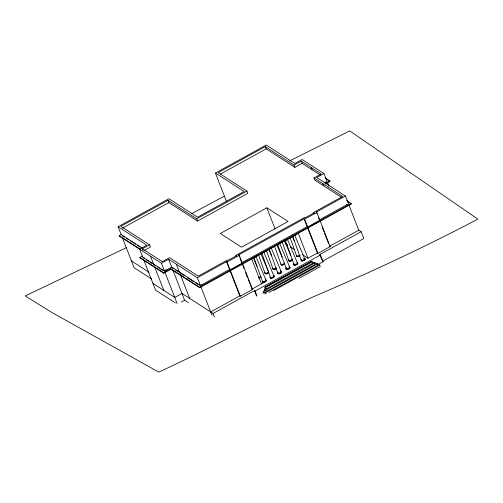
<?xml version="1.0" encoding="UTF-8"?>
<svg xmlns="http://www.w3.org/2000/svg" width="503" height="503" viewBox="0 0 503 503"><rect width="100%" height="100%" fill="white"/><g stroke="black" fill="none" stroke-linecap="round" stroke-linejoin="round"><path stroke-width="0.75" d="M256.593 256.178L256.31 256.335M279.844 243.201C280.202 244.408 281.007 242.264 279.92 243.012M280.259 243.37L280.089 243.068M280.215 243.345L280.045 243.043M287.464 239.202C289.3 238.202 286.37 240.824 285.44 239.981M288.018 239.139L287.666 239.07M264.553 251.959L264.27 252.047M253.839 257.498L254.191 257.454M284.95 240.214L285.314 240.692L285.629 240.17M292.878 236.127L292.136 236.177M295.035 234.712L295.066 235.071M264.182 251.745L264.402 252.311L264.76 251.745M292.652 236.203L292.325 236.14M285.176 240.195L285.251 240.516L285.402 240.176M294.865 234.65L295.11 235.285L295.318 234.618M262.057 253.009C262.107 254.801 262.396 251.909 263.138 252.286A1.107 0.472 -21.3 0 1 262.893 252.418M277.656 244.2L277.731 244.904L278.008 244.213M273.827 276.134L274.078 275.984A2.194 0.943 -21.3 0 1 273.45 277.549A2.194 0.943 -21.3 0 1 270.589 278.134L270.84 277.983A1.88 0.805 -21.3 0 1 270.601 277.411M142.707 248.413L121.173 234.549L118.123 226.734L168.889 198.716L197.597 217.195L244.15 191.505L215.441 173.026L266.206 145.009L294.915 163.488L302.146 159.501L323.951 173.535L327 181.35L324.309 182.834M320.229 175L302.127 163.349L294.896 167.342L294.016 165.078L265.301 146.599L218.17 172.611L246.885 191.096L247.765 193.353L197.578 221.05L196.698 218.792L167.989 200.307L120.858 226.325L149.567 244.804L150.447 247.061L143.877 250.689M122.418 228.205L168.87 202.571L197.578 221.05M220.421 174.12L266.188 148.857L294.896 167.342M140.073 249.482L119.4 236.177L119.192 235.643L121.173 234.549M318.525 217.768L319.355 219.899L348.478 203.822L345.435 196.007L316.305 212.084L316.859 212.436L319.908 220.251L307.679 226.998L304.636 219.182L304.082 218.83L238.705 254.914L239.252 255.266L242.301 263.082L230.078 269.828L229.525 269.476L200.401 285.547L171.693 267.068L164.462 271.06L142.651 257.02L139.608 249.205L146.838 245.213L118.123 226.734M142.777 249.922L142.336 248.796L149.567 244.804M196.698 218.792L246.885 191.096M294.016 165.078L301.247 161.092L321.222 173.95L313.991 177.936L314.872 180.2L341.638 197.428M346.705 200.458L351.478 203.935L199.691 287.71L170.976 269.231L163.745 273.217L140.073 257.976L139.859 257.442L142.45 256.014M139.608 249.205L161.413 263.245L168.643 259.252L197.352 277.731L200.401 285.547M323.951 173.535L316.72 177.528L345.435 196.007M266.841 207.802L220.289 233.493L241.534 247.174L288.087 221.483L266.841 207.802L275.047 228.852M139.859 257.442L163.538 272.683L170.769 268.696L199.484 287.175L199.691 287.71M325.19 183.469L329.792 180.929L329.999 181.464L325.397 184.004M236.41 256.455L235.97 255.323L304.981 217.239L305.535 217.592L314.13 212.851L313.576 212.492L342.7 196.422L313.991 177.936M197.352 277.731L226.482 261.661L227.029 262.013L230.078 269.828M227.029 262.013L239.252 255.266M304.636 219.182L316.859 212.436M307.679 226.998L307.132 226.646L241.748 262.729L242.301 263.082M199.484 287.175L351.27 203.401M231.644 269.614L235.039 267.741M240.472 264.741L242.509 263.616L252.588 289.458L240.359 296.204L239.812 295.852L230.016 270.727M310.609 226.036L307.893 227.532L317.965 253.374L330.188 246.627L320.115 220.786M311.967 225.281L316.041 223.036M317.399 222.282L318.757 221.534M254.883 256.97C255.128 256.662 257.737 256.354 256.291 255.845M254.927 256.995L256.071 256.266M278.656 243.999L279.863 243.389M181.332 302.045L184.62 300.228L188.537 302.749M266.181 280.184L265.917 280.328A1.88 0.805 -21.3 0 1 264.465 282.013A1.88 0.805 -21.3 0 1 262.648 281.46M210.688 311.929L239.812 295.852M250.632 285.515L252.034 289.106L265.263 281.806M302.404 254.612L307.999 258.215L317.412 253.022L317.965 253.374M318.141 264.49L323.089 261.755L322.436 261.334L363.782 238.516L361.141 231.732L358.765 230.198L329.641 246.275L330.188 246.627M152.937 283.396L174.742 297.436L181.973 293.444L213.058 313.457L254.411 290.633L255.065 291.055L256.914 295.808M321.907 259.976L319.789 254.549L361.141 231.732M255.065 291.055L320.442 254.971L323.089 261.755M264.955 287.075L311.539 261.365L312.212 261.799L312.772 263.232L266.188 288.942L265.509 288.508L264.955 287.075L265.628 287.509L266.188 288.942M264.993 287.182L311.539 261.365M265.628 287.509L312.212 261.799M264.779 290.52L264.257 289.2L265.509 288.508M263.427 291.25L265.553 292.62L266.081 293.966L263.949 292.595L263.427 291.25L264.773 290.508L266.225 291.444L315.274 264.371L314.765 263.063L313.312 262.126L312.093 262.799L312.772 263.232M313.828 263.453L315.167 262.692L317.299 264.062L317.827 265.408L268.803 292.463M264.257 289.2L265.71 290.137L314.765 263.063M262.698 293.287L263.949 292.589M265.553 292.62L317.299 264.062M273.701 290.52L319.707 265.125L320.285 266.609L298.996 278.354M224.275 196.227L191.58 213.681M270.155 248.413C270.438 247.105 272.299 248.633 271.897 247.294M277.989 273.456L277.725 273.601A2.194 0.943 -21.3 0 0 280.467 273.242A2.194 0.943 -21.3 0 0 281.485 271.607L281.215 271.746A1.88 0.805 -21.3 0 0 280.97 271.639M126.662 247.545L25.15 295.94L52.457 312.828L158.772 372.101C210.971 348.07 261.384 320.373 313.721 296.638C369.378 272.877 424.268 247.294 477.85 219.138L349.723 130.899L289.734 160.841M294.142 264.811L293.859 264.943A2.194 0.943 -21.3 0 0 296.487 264.76A2.194 0.943 -21.3 0 0 297.789 263.094L297.506 263.226M292.834 235.913L294.727 235.083M269.004 249.224L269.558 248.727M325.183 177.968L329.792 180.929M327.78 180.036L329.999 181.464M347.259 201.219L349.887 202.91M319.355 219.899L319.908 220.251M319.789 254.549L320.442 254.971M316.947 263.346L319.707 265.125M285.729 243.88L287.659 245.124M290.237 246.784L294.745 249.683M254.304 257.291L254.222 257.769L253.732 257.762M235.97 255.323L236.523 255.681L227.928 260.422L227.381 260.07L198.251 276.141L169.542 257.662L162.312 261.654L142.336 248.796M252.034 289.106L252.588 289.458M122.669 235.913L124.612 237.165M126.549 238.409L128.485 239.654M130.422 240.906L132.358 242.15M133.653 242.987L135.59 244.232M137.526 245.477L140.111 247.143M171.9 267.602L173.818 268.841M175.742 270.073L177.66 271.312M179.584 272.551L184.84 275.933M187.468 277.625L193.378 281.429M195.353 282.699L197.981 284.39M119.192 235.643L140.513 249.362M142.858 257.555L144.141 258.379M146.706 260.032L148.63 261.271M149.913 262.094L152.478 263.748M153.767 264.572L155.691 265.81M157.615 267.049L159.539 268.288M160.822 269.118L162.746 270.356M131.453 260.925L149.077 272.268M151.717 279.052L134.1 267.709L122.499 237.957M175.409 302.944L155.584 290.181L143.701 259.711M294.626 235.027L304.573 258.485M292.419 236.441L294.23 240.711M287.414 239.359L297.386 262.887M284.296 240.315L290.633 255.247M279.681 243.502L289.64 266.992M276.889 244.936L282.026 257.046M271.18 247.891L281.146 271.387M268.809 249.369L271.526 255.776M263.874 252.286L273.896 275.94M260.85 253.745L268.099 270.834M255.901 256.473L265.867 279.964M253.361 257.913L256.989 266.458M348.969 205.073L358.765 230.198M327.484 182.602L328.887 186.192M322.593 183.476L323.473 185.733M311.231 167.518L312.111 169.781M301.247 161.092L302.127 163.349M316.305 212.084L316.865 213.505M322.083 226.891L324.039 231.914M324.598 233.354L328.522 243.402M313.576 212.492L314.017 213.624M304.082 218.83L307.132 226.646M307.616 227.897L317.412 253.022M265.301 146.599L266.188 148.857M307.999 258.215L298.248 233.197L251.695 258.888L261.447 283.912M265.71 290.137L266.225 291.444M215.441 173.026L226.501 201.401M254.411 290.633L256.524 296.06M238.705 254.914L239.535 257.046M240.088 258.467L241.471 262.019M242.798 265.414L243.917 268.288M245.596 272.595L247.558 277.618M248.117 279.052L250.073 284.082M230.286 270.363L240.359 296.204M226.482 261.661L229.733 270.01M213.058 313.457L214.385 316.846M167.989 200.307L168.87 202.571M200.886 286.798L212.008 315.318M176.327 264.201L179.376 272.016M180.42 274.701L189.656 298.392M168.643 259.252L171.693 267.068M173.019 270.476L184.62 300.228M170.769 268.696L170.976 269.231M161.413 263.245L164.462 271.06M164.946 272.312L177.125 303.542M163.538 272.683L163.745 273.217M150.51 256.222L153.553 264.044M154.886 267.445L163.84 290.42M292.545 235.844L301.108 259.844M290.005 237.46L296.506 255.687M285.289 240.082L293.846 264.094M281.95 241.352L288.716 260.315M277.593 244.357L286.163 268.413M274.449 245.892L280.944 264.106M269.338 249.444L277.65 272.758M266.647 251.091L272.884 268.583M261.793 253.11L270.35 277.115A1.88 0.805 -21.3 0 0 272.877 277.071A1.88 0.805 -21.3 0 0 273.324 275.531M258.41 254.7L264.905 272.922M254.078 258.058L262.39 281.384M265.88 280.064A2.194 0.943 -21.3 0 1 264.754 282.045A2.194 0.943 -21.3 0 1 262.365 281.498M280.925 271.488A2.194 0.943 -21.3 0 1 281.611 272.582A2.194 0.943 -21.3 0 1 278.97 273.839A2.194 0.943 -21.3 0 1 277.819 272.972M289.338 267.112A2.194 0.943 -21.3 0 1 289.175 268.571A2.194 0.943 -21.3 0 1 286.251 269.394A2.194 0.943 -21.3 0 1 286.414 267.936M297.468 262.918A2.194 0.943 -21.3 0 1 297.581 263.641M297.348 263.949A2.194 0.943 -21.3 0 1 294.481 265.119A2.194 0.943 -21.3 0 1 293.884 263.93M303.9 258.58A2.194 0.943 -21.3 0 1 305.264 259.328A2.194 0.943 -21.3 0 1 302.957 260.799A2.194 0.943 -21.3 0 1 301.184 260.309M273.821 275.971A2.194 0.943 -21.3 0 1 273.934 276.694M273.701 276.996A2.194 0.943 -21.3 0 1 270.834 278.172A2.194 0.943 -21.3 0 1 270.237 276.977M265.452 279.693A1.88 0.805 -21.3 0 1 264.71 281.296A1.88 0.805 -21.3 0 1 262.359 281.171M199.465 284.95A2.201 0.943 -21.3 0 1 199.98 284.704M201.948 284.402A2.201 0.943 -21.3 0 1 202.256 284.528M346.624 204.847A2.201 0.943 -21.3 0 1 346.404 204.407M165.11 269.91A2.201 0.943 -21.3 0 1 166.317 270.036M144.034 257.341A2.201 0.943 -21.3 0 1 143.588 257.624M261.114 276.958A2.194 0.943 -21.3 0 1 258.737 278.096M260.862 276.166A1.88 0.805 -21.3 0 1 258.624 277.404M300.203 255.467A2.194 0.943 -21.3 0 1 296.613 256.524M299.656 255.731A1.88 0.805 -21.3 0 1 296.713 256.216M299.448 255.203A1.88 0.805 -21.3 0 1 297.298 255.97A1.88 0.805 -21.3 0 1 296.537 255.241M292.35 259.774A1.88 0.805 -21.3 0 1 290.187 261.057A1.88 0.805 -21.3 0 1 288.917 260.403M292.205 259.007A1.88 0.805 -21.3 0 1 289.98 260.523A1.88 0.805 -21.3 0 1 288.885 259.617M292.639 259.724A2.194 0.943 -21.3 0 1 290.916 260.988A2.194 0.943 -21.3 0 1 288.848 261.145M268.803 272.5A2.194 0.943 -21.3 0 1 266.948 273.726A2.194 0.943 -21.3 0 1 264.98 273.764M268.627 272.286A1.88 0.805 -21.3 0 1 266.936 273.588A1.88 0.805 -21.3 0 1 265.112 273.45M268.401 271.545A1.88 0.805 -21.3 0 1 266.496 273.129A1.88 0.805 -21.3 0 1 264.987 272.456M284.843 263.698A2.194 0.943 -21.3 0 1 282.975 264.924A2.194 0.943 -21.3 0 1 281.014 264.949M284.56 263.735A1.88 0.805 -21.3 0 1 282.504 264.905A1.88 0.805 -21.3 0 1 281.133 264.421M284.459 262.956A1.88 0.805 -21.3 0 1 282.529 264.327A1.88 0.805 -21.3 0 1 280.925 263.893M276.562 268.413A2.194 0.943 -21.3 0 1 272.978 269.426M276.31 268.407A1.88 0.805 -21.3 0 1 274.273 269.382A1.88 0.805 -21.3 0 1 273.054 268.904M276.31 267.615A1.88 0.805 -21.3 0 1 274.292 268.816A1.88 0.805 -21.3 0 1 272.852 268.376M304.082 258.265A1.88 0.805 -21.3 0 1 304.284 259.353A1.88 0.805 -21.3 0 1 301.919 260.277A1.88 0.805 -21.3 0 1 301.31 259.353M301.31 260.378A1.88 0.805 -21.3 0 0 301.391 260.573L301.108 260.699A2.194 0.943 -21.3 0 0 303.699 260.554A2.194 0.943 -21.3 0 0 305.063 258.882L304.78 259.014A1.88 0.805 -21.3 0 0 304.585 258.875M303.913 258.781A1.88 0.805 -21.3 0 1 304.29 258.794M297.097 262.56A1.88 0.805 -21.3 0 1 295.733 264.308A1.88 0.805 -21.3 0 1 294.029 263.603M286.647 239.239A1.107 0.472 -21.3 0 1 286.402 239.371M288.879 266.691A1.88 0.805 -21.3 0 1 289.382 267.715A1.88 0.805 -21.3 0 1 286.924 268.715A1.88 0.805 -21.3 0 1 286.421 267.69M286.427 268.483A1.88 0.805 -21.3 0 0 286.521 269.105L286.257 269.25A2.194 0.943 -21.3 0 0 289.036 268.835A2.194 0.943 -21.3 0 0 289.961 267.212L289.697 267.357A1.88 0.805 -21.3 0 0 289.439 267.256M280.423 271.06A1.88 0.805 -21.3 0 1 280.844 272.117A1.88 0.805 -21.3 0 1 278.373 273.085A1.88 0.805 -21.3 0 1 277.952 272.029M277.857 273.286A1.88 0.805 -21.3 0 1 277.939 272.821M262.019 253.336L262.346 253.33L262.025 253.286M277.612 244.527L277.958 244.533L277.625 244.477M264.094 252.104L262.44 253.122L264.094 252.104"/></g></svg>
